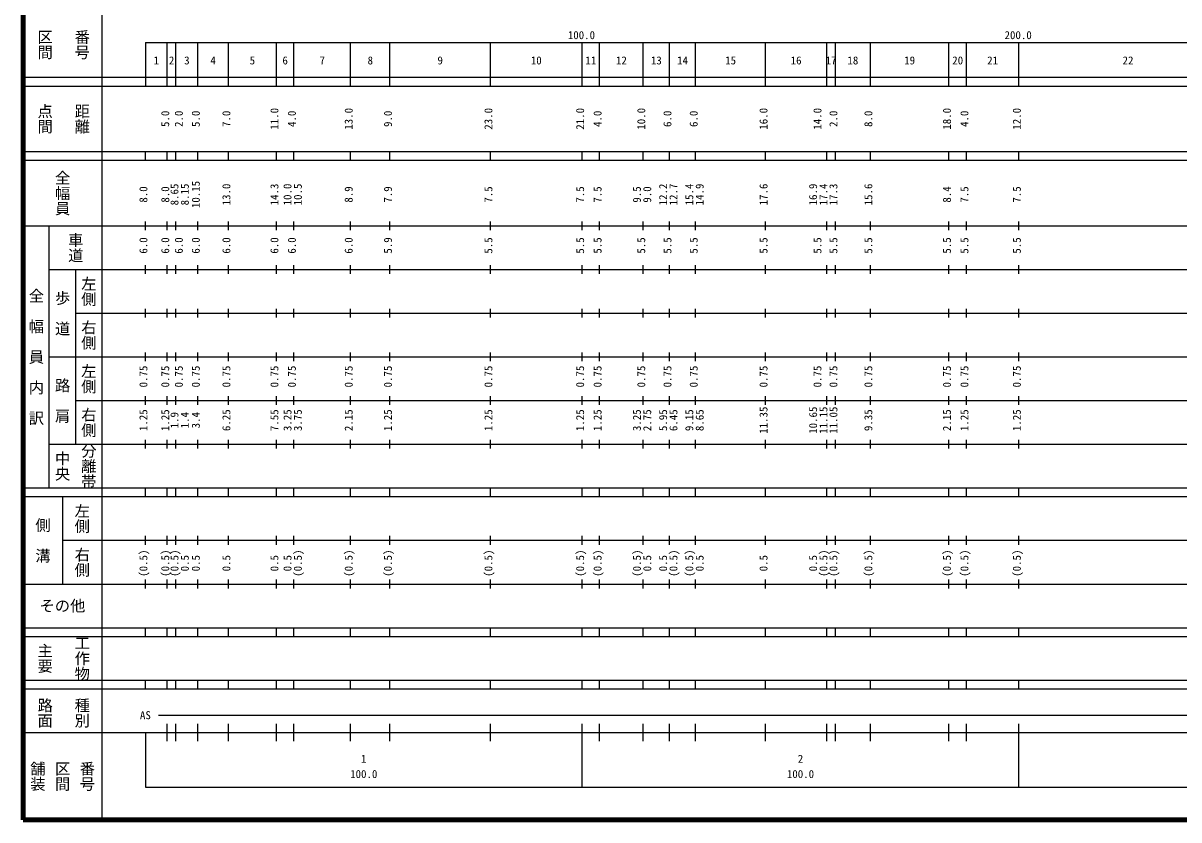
# Model space of a CAD drawing. Units: millimetres on the paper, enlarged 1000 times. Extents: x 40000 to 680000, y 20000 to 380000.
# Drawn here: x 40000 to 304647, y 20000 to 202409 of the extents above; entities that cross this region are included whole.
import ezdxf
from ezdxf.enums import TextEntityAlignment as Align

# ---------------------------------------------------------------- set-up
doc = ezdxf.new("R2010")
doc.units = ezdxf.units.MM
doc.header["$LTSCALE"] = 1000
doc.layers.add('M-TTL', color=2, linetype='Continuous', lineweight=140)
doc.layers.add('M-TTL-BAND', color=7, linetype='Continuous', lineweight=25)
doc.styles.add('@ＭＳ ゴシック', font='')
doc.styles.add('ＭＳ ゴシック', font='')
doc.styles.get('@ＭＳ ゴシック').set_extended_font_data('@MS Gothic')
doc.styles.get('ＭＳ ゴシック').set_extended_font_data('MS Gothic')

msp = doc.modelspace()

# ---------------------------------------------------------------- linework, layer by layer
at = {"layer": 'M-TTL'}
for p, q in [((40000, 380000), (40000, 20000)), ((40000, 20000), (680000, 20000))]:
    msp.add_line(p, q, dxfattribs=at)
at = {"layer": 'M-TTL-BAND'}
for p, q in [((58000, 370000), (58000, 20000)), ((68000, 198000), (579000, 198000)), ((68000, 198000), (68000, 188000)), ((73000, 188000), (73000, 198000)), ((75000, 188000), (75000, 198000)), ((80000, 188000), (80000, 198000)), ((87000, 188000), (87000, 198000)), ((98000, 188000), (98000, 198000)), ((102000, 188000), (102000, 198000)), ((115000, 188000), (115000, 198000)), ((124000, 188000), (124000, 198000)), ((147000, 188000), (147000, 198000)), ((168000, 188000), (168000, 198000)), ((172000, 188000), (172000, 198000)), ((182000, 188000), (182000, 198000)), ((188000, 188000), (188000, 198000)), ((194000, 188000), (194000, 198000)), ((210000, 188000), (210000, 198000)), ((224000, 188000), (224000, 198000)), ((226000, 188000), (226000, 198000)), ((234000, 188000), (234000, 198000)), ((252000, 188000), (252000, 198000)), ((256000, 188000), (256000, 198000)), ((268000, 188000), (268000, 198000)), ((40000, 190000), (579000, 190000)), ((40000, 188000), (579000, 188000)), ((40000, 173000), (579000, 173000)), ((68000, 171000), (68000, 173000)), ((73000, 171000), (73000, 173000)), ((75000, 171000), (75000, 173000)), ((80000, 171000), (80000, 173000)), ((87000, 171000), (87000, 173000)), ((98000, 171000), (98000, 173000)), ((102000, 171000), (102000, 173000)), ((115000, 171000), (115000, 173000)), ((124000, 171000), (124000, 173000)), ((147000, 171000), (147000, 173000)), ((168000, 171000), (168000, 173000)), ((172000, 171000), (172000, 173000)), ((182000, 171000), (182000, 173000)), ((188000, 171000), (188000, 173000)), ((194000, 171000), (194000, 173000)), ((210000, 171000), (210000, 173000)), ((224000, 171000), (224000, 173000)), ((226000, 171000), (226000, 173000)), ((234000, 171000), (234000, 173000)), ((252000, 171000), (252000, 173000)), ((256000, 171000), (256000, 173000)), ((268000, 171000), (268000, 173000)), ((40000, 171000), (579000, 171000)), ((68000, 155000), (68000, 157000)), ((73000, 155000), (73000, 157000)), ((75000, 155000), (75000, 157000)), ((80000, 155000), (80000, 157000)), ((87000, 155000), (87000, 157000)), ((98000, 155000), (98000, 157000)), ((102000, 155000), (102000, 157000)), ((115000, 155000), (115000, 157000)), ((124000, 155000), (124000, 157000)), ((147000, 155000), (147000, 157000)), ((168000, 155000), (168000, 157000)), ((172000, 155000), (172000, 157000)), ((182000, 155000), (182000, 157000)), ((188000, 155000), (188000, 157000)), ((194000, 155000), (194000, 157000)), ((210000, 155000), (210000, 157000)), ((224000, 155000), (224000, 157000)), ((226000, 155000), (226000, 157000)), ((234000, 155000), (234000, 157000)), ((252000, 155000), (252000, 157000)), ((256000, 155000), (256000, 157000)), ((268000, 155000), (268000, 157000)), ((40000, 156000), (579000, 156000)), ((46000, 96000), (46000, 156000)), ((46000, 146000), (579000, 146000)), ((52000, 146000), (52000, 106000)), ((68000, 145000), (68000, 147000)), ((73000, 145000), (73000, 147000)), ((75000, 145000), (75000, 147000)), ((80000, 145000), (80000, 147000)), ((87000, 145000), (87000, 147000)), ((98000, 145000), (98000, 147000)), ((102000, 145000), (102000, 147000)), ((115000, 145000), (115000, 147000)), ((124000, 145000), (124000, 147000)), ((147000, 145000), (147000, 147000)), ((168000, 145000), (168000, 147000)), ((172000, 145000), (172000, 147000)), ((182000, 145000), (182000, 147000)), ((188000, 145000), (188000, 147000)), ((194000, 145000), (194000, 147000)), ((210000, 145000), (210000, 147000)), ((224000, 145000), (224000, 147000)), ((226000, 145000), (226000, 147000)), ((234000, 145000), (234000, 147000)), ((252000, 145000), (252000, 147000)), ((256000, 145000), (256000, 147000)), ((268000, 145000), (268000, 147000)), ((52000, 136000), (579000, 136000)), ((68000, 135000), (68000, 137000)), ((73000, 135000), (73000, 137000)), ((75000, 135000), (75000, 137000)), ((80000, 135000), (80000, 137000)), ((87000, 135000), (87000, 137000)), ((98000, 135000), (98000, 137000)), ((102000, 135000), (102000, 137000)), ((115000, 135000), (115000, 137000)), ((124000, 135000), (124000, 137000)), ((147000, 135000), (147000, 137000)), ((168000, 135000), (168000, 137000)), ((172000, 135000), (172000, 137000)), ((182000, 135000), (182000, 137000)), ((188000, 135000), (188000, 137000)), ((194000, 135000), (194000, 137000)), ((210000, 135000), (210000, 137000)), ((224000, 135000), (224000, 137000)), ((226000, 135000), (226000, 137000)), ((234000, 135000), (234000, 137000)), ((252000, 135000), (252000, 137000)), ((256000, 135000), (256000, 137000)), ((268000, 135000), (268000, 137000)), ((46000, 126000), (579000, 126000)), ((68000, 125000), (68000, 127000)), ((73000, 125000), (73000, 127000)), ((75000, 125000), (75000, 127000)), ((80000, 125000), (80000, 127000)), ((87000, 125000), (87000, 127000)), ((98000, 125000), (98000, 127000)), ((102000, 125000), (102000, 127000)), ((115000, 125000), (115000, 127000)), ((124000, 125000), (124000, 127000)), ((147000, 125000), (147000, 127000)), ((168000, 125000), (168000, 127000)), ((172000, 125000), (172000, 127000)), ((182000, 125000), (182000, 127000)), ((188000, 125000), (188000, 127000)), ((194000, 125000), (194000, 127000)), ((210000, 125000), (210000, 127000)), ((224000, 125000), (224000, 127000)), ((226000, 125000), (226000, 127000)), ((234000, 125000), (234000, 127000)), ((252000, 125000), (252000, 127000)), ((256000, 125000), (256000, 127000)), ((268000, 125000), (268000, 127000)), ((68000, 115000), (68000, 117000)), ((73000, 115000), (73000, 117000)), ((75000, 115000), (75000, 117000)), ((80000, 115000), (80000, 117000)), ((87000, 115000), (87000, 117000)), ((98000, 115000), (98000, 117000)), ((102000, 115000), (102000, 117000)), ((115000, 115000), (115000, 117000)), ((124000, 115000), (124000, 117000)), ((147000, 115000), (147000, 117000)), ((168000, 115000), (168000, 117000)), ((172000, 115000), (172000, 117000)), ((182000, 115000), (182000, 117000)), ((188000, 115000), (188000, 117000)), ((194000, 115000), (194000, 117000)), ((210000, 115000), (210000, 117000)), ((224000, 115000), (224000, 117000)), ((226000, 115000), (226000, 117000)), ((234000, 115000), (234000, 117000)), ((252000, 115000), (252000, 117000)), ((256000, 115000), (256000, 117000)), ((268000, 115000), (268000, 117000)), ((52000, 116000), (579000, 116000)), ((46000, 106000), (579000, 106000)), ((68000, 105000), (68000, 107000)), ((73000, 105000), (73000, 107000)), ((75000, 105000), (75000, 107000)), ((80000, 105000), (80000, 107000)), ((87000, 105000), (87000, 107000)), ((98000, 105000), (98000, 107000)), ((102000, 105000), (102000, 107000)), ((115000, 105000), (115000, 107000)), ((124000, 105000), (124000, 107000)), ((147000, 105000), (147000, 107000)), ((168000, 105000), (168000, 107000)), ((172000, 105000), (172000, 107000)), ((182000, 105000), (182000, 107000)), ((188000, 105000), (188000, 107000)), ((194000, 105000), (194000, 107000)), ((210000, 105000), (210000, 107000)), ((224000, 105000), (224000, 107000)), ((226000, 105000), (226000, 107000)), ((234000, 105000), (234000, 107000)), ((252000, 105000), (252000, 107000)), ((256000, 105000), (256000, 107000)), ((268000, 105000), (268000, 107000)), ((40000, 96000), (579000, 96000)), ((68000, 94000), (68000, 96000)), ((73000, 94000), (73000, 96000)), ((75000, 94000), (75000, 96000)), ((80000, 94000), (80000, 96000)), ((87000, 94000), (87000, 96000)), ((98000, 94000), (98000, 96000)), ((102000, 94000), (102000, 96000)), ((115000, 94000), (115000, 96000)), ((124000, 94000), (124000, 96000)), ((147000, 94000), (147000, 96000)), ((168000, 94000), (168000, 96000)), ((172000, 94000), (172000, 96000)), ((182000, 94000), (182000, 96000)), ((188000, 94000), (188000, 96000)), ((194000, 94000), (194000, 96000)), ((210000, 94000), (210000, 96000)), ((224000, 94000), (224000, 96000)), ((226000, 94000), (226000, 96000)), ((234000, 94000), (234000, 96000)), ((252000, 94000), (252000, 96000)), ((256000, 94000), (256000, 96000)), ((268000, 94000), (268000, 96000)), ((40000, 94000), (579000, 94000)), ((49000, 94000), (49000, 74000)), ((68000, 83000), (68000, 85000)), ((73000, 83000), (73000, 85000)), ((75000, 83000), (75000, 85000)), ((80000, 83000), (80000, 85000)), ((87000, 83000), (87000, 85000)), ((98000, 83000), (98000, 85000)), ((102000, 83000), (102000, 85000)), ((115000, 83000), (115000, 85000)), ((124000, 83000), (124000, 85000)), ((147000, 83000), (147000, 85000)), ((168000, 83000), (168000, 85000)), ((172000, 83000), (172000, 85000)), ((182000, 83000), (182000, 85000)), ((188000, 83000), (188000, 85000)), ((194000, 83000), (194000, 85000)), ((210000, 83000), (210000, 85000)), ((224000, 83000), (224000, 85000)), ((226000, 83000), (226000, 85000)), ((234000, 83000), (234000, 85000)), ((252000, 83000), (252000, 85000)), ((256000, 83000), (256000, 85000)), ((268000, 83000), (268000, 85000)), ((49000, 84000), (579000, 84000)), ((68000, 73000), (68000, 75000)), ((73000, 73000), (73000, 75000)), ((75000, 73000), (75000, 75000)), ((80000, 73000), (80000, 75000)), ((87000, 73000), (87000, 75000)), ((98000, 73000), (98000, 75000)), ((102000, 73000), (102000, 75000)), ((115000, 73000), (115000, 75000)), ((124000, 73000), (124000, 75000)), ((147000, 73000), (147000, 75000)), ((168000, 73000), (168000, 75000)), ((172000, 73000), (172000, 75000)), ((182000, 73000), (182000, 75000)), ((188000, 73000), (188000, 75000)), ((194000, 73000), (194000, 75000)), ((210000, 73000), (210000, 75000)), ((224000, 73000), (224000, 75000)), ((226000, 73000), (226000, 75000)), ((234000, 73000), (234000, 75000)), ((252000, 73000), (252000, 75000)), ((256000, 73000), (256000, 75000)), ((268000, 73000), (268000, 75000)), ((40000, 74000), (579000, 74000)), ((40000, 64000), (579000, 64000)), ((68000, 62000), (68000, 64000)), ((73000, 62000), (73000, 64000)), ((75000, 62000), (75000, 64000)), ((80000, 62000), (80000, 64000)), ((87000, 62000), (87000, 64000)), ((98000, 62000), (98000, 64000)), ((102000, 62000), (102000, 64000)), ((115000, 62000), (115000, 64000)), ((124000, 62000), (124000, 64000)), ((147000, 62000), (147000, 64000)), ((168000, 62000), (168000, 64000)), ((172000, 62000), (172000, 64000)), ((182000, 62000), (182000, 64000)), ((188000, 62000), (188000, 64000)), ((194000, 62000), (194000, 64000)), ((210000, 62000), (210000, 64000)), ((224000, 62000), (224000, 64000)), ((226000, 62000), (226000, 64000)), ((234000, 62000), (234000, 64000)), ((252000, 62000), (252000, 64000)), ((256000, 62000), (256000, 64000)), ((268000, 62000), (268000, 64000)), ((40000, 62000), (579000, 62000)), ((40000, 52000), (579000, 52000)), ((68000, 50000), (68000, 52000)), ((73000, 50000), (73000, 52000)), ((75000, 50000), (75000, 52000)), ((80000, 50000), (80000, 52000)), ((87000, 50000), (87000, 52000)), ((98000, 50000), (98000, 52000)), ((102000, 50000), (102000, 52000)), ((115000, 50000), (115000, 52000)), ((124000, 50000), (124000, 52000)), ((147000, 50000), (147000, 52000)), ((168000, 50000), (168000, 52000)), ((172000, 50000), (172000, 52000)), ((182000, 50000), (182000, 52000)), ((188000, 50000), (188000, 52000)), ((194000, 50000), (194000, 52000)), ((210000, 50000), (210000, 52000)), ((224000, 50000), (224000, 52000)), ((226000, 50000), (226000, 52000)), ((234000, 50000), (234000, 52000)), ((252000, 50000), (252000, 52000)), ((256000, 50000), (256000, 52000)), ((268000, 50000), (268000, 52000)), ((40000, 50000), (579000, 50000)), ((71000, 44000), (465000, 44000)), ((40000, 40000), (579000, 40000)), ((68000, 40000), (68000, 27500)), ((73000, 38000), (73000, 42000)), ((75000, 38000), (75000, 42000)), ((80000, 38000), (80000, 42000)), ((87000, 38000), (87000, 42000)), ((98000, 38000), (98000, 42000)), ((102000, 38000), (102000, 42000)), ((115000, 38000), (115000, 42000)), ((124000, 38000), (124000, 42000)), ((147000, 38000), (147000, 42000)), ((168000, 27500), (168000, 42000)), ((172000, 38000), (172000, 42000)), ((182000, 38000), (182000, 42000)), ((188000, 38000), (188000, 42000)), ((194000, 38000), (194000, 42000)), ((210000, 38000), (210000, 42000)), ((224000, 38000), (224000, 42000)), ((226000, 38000), (226000, 42000)), ((234000, 38000), (234000, 42000)), ((252000, 38000), (252000, 42000)), ((256000, 38000), (256000, 42000)), ((268000, 27500), (268000, 42000)), ((68000, 27500), (579000, 27500))]:
    msp.add_line(p, q, dxfattribs=at)

# ---------------------------------------------------------------- texts
at = {"layer": 'M-TTL-BAND', "style": '@ＭＳ ゴシック'}
for s, p in [('区間', (45000, 197500)), ('番号', (53500, 197500)), ('点間', (45000, 180500)), ('距離', (53500, 180500)), ('全幅員', (49000, 163500)), ('車道', (52000, 151000)), ('左側', (55000, 141000)), ('全\u3000幅\u3000員\u3000内\u3000訳', (43000, 126000)), ('歩\u3000道', (49000, 136000)), ('右側', (55000, 131000)), ('左側', (55000, 121000)), ('路\u3000肩', (49000, 116000)), ('右側', (55000, 111000)), ('分離帯', (55000, 101000)), ('中央', (49000, 101000)), ('左側', (53500, 89000)), ('側\u3000溝', (44500, 84000)), ('右側', (53500, 79000)), ('工作物', (53500, 57000)), ('主要', (45000, 57000)), ('路面', (45000, 44500)), ('種別', (53500, 44500)), ('舗装', (43333, 30000)), ('区間', (49000, 30000)), ('番号', (54667, 30000))]:
    msp.add_text(s, height=2566, rotation=270, dxfattribs=at).set_placement(p, align=Align.MIDDLE_CENTER)
at = {"layer": 'M-TTL-BAND', "style": 'ＭＳ ゴシック'}
for s, p in [('100.0', (167844, 198195)), ('200.0', (267844, 198195)), ('1', (70500, 192405)), ('2', (74000, 192405)), ('3', (77500, 192405)), ('4', (83500, 192405)), ('5', (92500, 192405)), ('6', (100000, 192405)), ('7', (108500, 192405)), ('8', (119500, 192405)), ('9', (135500, 192405)), ('10', (157500, 192405)), ('11', (170000, 192405)), ('12', (177000, 192405)), ('13', (185000, 192405)), ('14', (191000, 192405)), ('15', (202000, 192405)), ('16', (217000, 192405)), ('17', (225000, 192405)), ('18', (230000, 192405)), ('19', (243000, 192405)), ('20', (254000, 192405)), ('21', (262000, 192405)), ('22', (293000, 192405)), ('AS', (68000, 42500)), ('1', (118000, 32523)), ('2', (218000, 32523)), ('100.0', (118000, 29033)), ('100.0', (218000, 29033))]:
    msp.add_text(s, height=1833, dxfattribs=at).set_placement(p, align=Align.BOTTOM_CENTER)
for s, p in [('11.0', (99000, 180500)), ('13.0', (116000, 180500)), ('23.0', (148000, 180500)), ('21.0', (169000, 180500)), ('10.0', (183000, 180500)), ('16.0', (211000, 180500)), ('14.0', (223346, 180500)), ('18.0', (253000, 180500)), ('12.0', (269000, 180500)), ('5.0', (74000, 180500)), ('2.0', (77113, 180500)), ('5.0', (81000, 180500)), ('7.0', (88000, 180500)), ('4.0', (103000, 180500)), ('9.0', (125000, 180500)), ('4.0', (173000, 180500)), ('6.0', (189000, 180500)), ('6.0', (195000, 180500)), ('2.0', (227000, 180500)), ('8.0', (235000, 180500)), ('4.0', (257000, 180500)), ('8.0', (69000, 163174)), ('8.0', (74000, 163174)), ('8.65', (76113, 163174)), ('8.15', (78483, 163174)), ('10.15', (81000, 163174)), ('13.0', (88000, 163174)), ('14.3', (99000, 163174)), ('10.0', (102000, 163174)), ('10.5', (104370, 163174)), ('8.9', (116000, 163174)), ('7.9', (125000, 163174)), ('7.5', (148000, 163174)), ('7.5', (169000, 163174)), ('7.5', (173000, 163174)), ('9.5', (182000, 163174)), ('9.0', (184370, 163174)), ('12.2', (188000, 163174)), ('12.7', (190370, 163174)), ('15.4', (194000, 163174)), ('14.9', (196370, 163174)), ('17.6', (211000, 163174)), ('16.9', (222346, 163174)), ('17.4', (224716, 163174)), ('17.3', (227000, 163174)), ('15.6', (235000, 163174)), ('8.4', (253000, 163174)), ('7.5', (257000, 163174)), ('7.5', (269000, 163174)), ('6.0', (69000, 151500)), ('6.0', (74000, 151500)), ('6.0', (77113, 151500)), ('6.0', (81000, 151500)), ('6.0', (88000, 151500)), ('6.0', (99000, 151500)), ('6.0', (103000, 151500)), ('6.0', (116000, 151500)), ('5.9', (125000, 151500)), ('5.5', (148000, 151500)), ('5.5', (169000, 151500)), ('5.5', (173000, 151500)), ('5.5', (183000, 151500)), ('5.5', (189000, 151500)), ('5.5', (195000, 151500)), ('5.5', (211000, 151500)), ('5.5', (223346, 151500)), ('5.5', (227000, 151500)), ('5.5', (235000, 151500)), ('5.5', (253000, 151500)), ('5.5', (257000, 151500)), ('5.5', (269000, 151500)), ('0.75', (69000, 121500)), ('0.75', (74000, 121500)), ('0.75', (77113, 121500)), ('0.75', (81000, 121500)), ('0.75', (88000, 121500)), ('0.75', (99000, 121500)), ('0.75', (103000, 121500)), ('0.75', (116000, 121500)), ('0.75', (125000, 121500)), ('0.75', (148000, 121500)), ('0.75', (169000, 121500)), ('0.75', (173000, 121500)), ('0.75', (183000, 121500)), ('0.75', (189000, 121500)), ('0.75', (195000, 121500)), ('0.75', (211000, 121500)), ('0.75', (223346, 121500)), ('0.75', (227000, 121500)), ('0.75', (235000, 121500)), ('0.75', (253000, 121500)), ('0.75', (257000, 121500)), ('0.75', (269000, 121500)), ('1.25', (69000, 111500)), ('1.25', (74000, 111500)), ('6.25', (88000, 111500)), ('7.55', (99000, 111500)), ('3.25', (102000, 111500)), ('3.75', (104370, 111500)), ('2.15', (116000, 111500)), ('1.25', (125000, 111500)), ('1.25', (148000, 111500)), ('1.25', (169000, 111500)), ('1.25', (173000, 111500)), ('3.25', (182000, 111500)), ('2.75', (184370, 111500)), ('5.95', (188000, 111500)), ('6.45', (190370, 111500)), ('9.15', (194000, 111500)), ('8.65', (196370, 111500)), ('11.35', (211000, 111500)), ('10.65', (222346, 111500)), ('11.15', (224716, 111500)), ('11.05', (227000, 111500)), ('9.35', (235000, 111500)), ('2.15', (253000, 111500)), ('1.25', (257000, 111500)), ('1.25', (269000, 111500)), ('1.9', (76113, 111500)), ('1.4', (78483, 111500)), ('3.4', (81000, 111500)), ('(0.5)', (69000, 78764)), ('(0.5)', (74000, 78764)), ('(0.5)', (76113, 78764)), ('0.5', (78483, 78764)), ('0.5', (81000, 78764)), ('0.5', (88000, 78764)), ('0.5', (99000, 78764)), ('0.5', (102000, 78764)), ('(0.5)', (104370, 78764)), ('(0.5)', (116000, 78764)), ('(0.5)', (125000, 78764)), ('(0.5)', (148000, 78764)), ('(0.5)', (169000, 78764)), ('(0.5)', (173000, 78764)), ('(0.5)', (182000, 78764)), ('0.5', (184370, 78764)), ('0.5', (188000, 78764)), ('(0.5)', (190370, 78764)), ('(0.5)', (194000, 78764)), ('0.5', (196370, 78764)), ('0.5', (211000, 78764)), ('0.5', (222346, 78764)), ('(0.5)', (224716, 78764)), ('(0.5)', (227000, 78764)), ('(0.5)', (235000, 78764)), ('(0.5)', (253000, 78764)), ('(0.5)', (257000, 78764)), ('(0.5)', (269000, 78764))]:
    msp.add_text(s, height=1833, rotation=90, dxfattribs=at).set_placement(p, align=Align.BOTTOM_CENTER)
msp.add_text('その他', height=2566, dxfattribs=at).set_placement((49000, 69000), align=Align.MIDDLE_CENTER)

doc.saveas('drawing.dxf')
